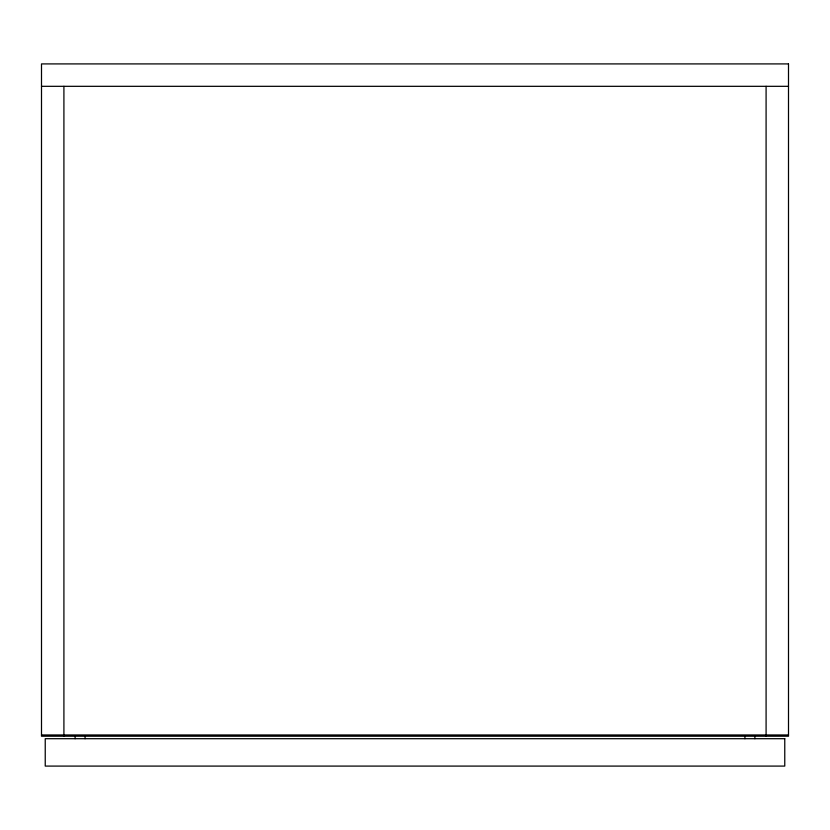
<?xml version="1.0" encoding="UTF-8"?>
<svg xmlns="http://www.w3.org/2000/svg" width="830" height="830" viewBox="0 0 830 830"><rect width="100%" height="100%" fill="white"/><g stroke="black" fill="none" stroke-linecap="round" stroke-linejoin="round"><path stroke-width="1.25" d="M41.5 86.32L788.5 86.32M41.5 734.965L788.5 734.965M766.09 86.32L766.09 736.21M754.885 736.106L754.885 738.7M744.925 736.106L744.925 738.7M85.075 736.117L85.075 738.7M75.115 736.106L75.115 738.7M63.91 86.32L63.91 736.21M788.5 63.91L41.5 63.91L41.5 736.21L788.5 736.21L788.5 63.91M784.765 738.7L45.235 738.7L45.235 766.09L784.765 766.09L784.765 738.7"/></g></svg>
